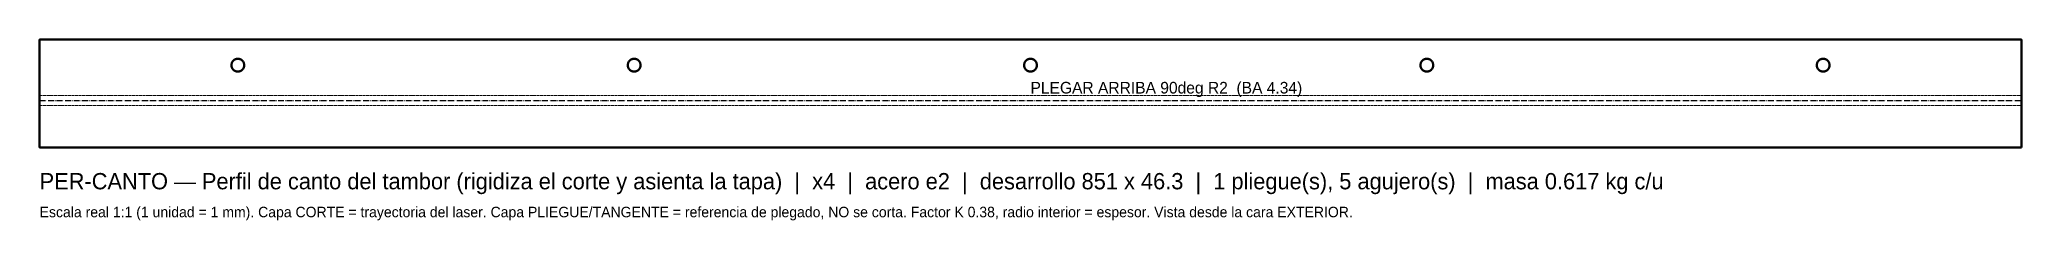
# Model space of a CAD drawing. Header units: millimetres. Extents: x 0 to 851, y -50 to 28.
import ezdxf

# ---------------------------------------------------------------- set-up
doc = ezdxf.new("R2010")
doc.units = ezdxf.units.MM
doc.linetypes.add('DASHDOT', pattern=[3.556, 2.54, -0.508, 0, -0.508])
doc.linetypes.add('DASHED', pattern=[1.524, 1.27, -0.254])
for name, color, linetype, lineweight in [('CORTE', 1, 'CONTINUOUS', 50), ('PLIEGUE', 5, 'DASHDOT', 25), ('TANGENTE', 8, 'DASHED', 13), ('TEXTO', 7, 'CONTINUOUS', 25)]:
    doc.layers.add(name, color=color, linetype=linetype, lineweight=lineweight)

msp = doc.modelspace()

# ---------------------------------------------------------------- linework, layer by layer
at = {"layer": 'CORTE'}
for points in [[(851, -18.34), (0, -18.34), (0, 1.83), (0, 28), (851, 28), (851, 1.83), (851, -18.34)], [(87.39, 18.53), (87.23, 18.74), (87.04, 18.94), (86.84, 19.13), (86.63, 19.29), (86.4, 19.43), (86.15, 19.54), (85.9, 19.63), (85.64, 19.7), (85.37, 19.74), (85.1, 19.75), (84.83, 19.74), (84.56, 19.7), (84.3, 19.63), (84.05, 19.54), (83.8, 19.43), (83.57, 19.29), (83.36, 19.13), (83.16, 18.94), (82.97, 18.74), (82.81, 18.53), (82.67, 18.3), (82.56, 18.05), (82.47, 17.8), (82.4, 17.54), (82.36, 17.27), (82.35, 17), (82.36, 16.73), (82.4, 16.46), (82.47, 16.2), (82.56, 15.95), (82.67, 15.7), (82.81, 15.47), (82.97, 15.26), (83.16, 15.06), (83.36, 14.87), (83.57, 14.71), (83.8, 14.57), (84.05, 14.46), (84.3, 14.37), (84.56, 14.3), (84.83, 14.26), (85.1, 14.25), (85.37, 14.26), (85.64, 14.3), (85.9, 14.37), (86.15, 14.46), (86.4, 14.57), (86.63, 14.71), (86.84, 14.87), (87.04, 15.06), (87.23, 15.26), (87.39, 15.47), (87.53, 15.7), (87.64, 15.95), (87.73, 16.2), (87.8, 16.46), (87.84, 16.73), (87.85, 17), (87.84, 17.27), (87.8, 17.54), (87.73, 17.8), (87.64, 18.05), (87.53, 18.3), (87.39, 18.53)], [(257.73, 18.3), (257.59, 18.53), (257.43, 18.74), (257.24, 18.94), (257.04, 19.13), (256.83, 19.29), (256.6, 19.43), (256.35, 19.54), (256.1, 19.63), (255.84, 19.7), (255.57, 19.74), (255.3, 19.75), (255.03, 19.74), (254.76, 19.7), (254.5, 19.63), (254.25, 19.54), (254, 19.43), (253.77, 19.29), (253.56, 19.13), (253.36, 18.94), (253.17, 18.74), (253.01, 18.53), (252.87, 18.3), (252.76, 18.05), (252.67, 17.8), (252.6, 17.54), (252.56, 17.27), (252.55, 17), (252.56, 16.73), (252.6, 16.46), (252.67, 16.2), (252.76, 15.95), (252.87, 15.7), (253.01, 15.47), (253.17, 15.26), (253.36, 15.06), (253.56, 14.87), (253.77, 14.71), (254, 14.57), (254.25, 14.46), (254.5, 14.37), (254.76, 14.3), (255.03, 14.26), (255.3, 14.25), (255.57, 14.26), (255.84, 14.3), (256.1, 14.37), (256.35, 14.46), (256.6, 14.57), (256.83, 14.71), (257.04, 14.87), (257.24, 15.06), (257.43, 15.26), (257.59, 15.47), (257.73, 15.7), (257.84, 15.95), (257.93, 16.2), (258, 16.46), (258.04, 16.73), (258.05, 17), (258.04, 17.27), (258, 17.54), (257.93, 17.8), (257.84, 18.05), (257.73, 18.3)], [(428.04, 18.05), (427.93, 18.3), (427.79, 18.53), (427.63, 18.74), (427.44, 18.94), (427.24, 19.13), (427.03, 19.29), (426.8, 19.43), (426.55, 19.54), (426.3, 19.63), (426.04, 19.7), (425.77, 19.74), (425.5, 19.75), (425.23, 19.74), (424.96, 19.7), (424.7, 19.63), (424.45, 19.54), (424.2, 19.43), (423.97, 19.29), (423.76, 19.13), (423.56, 18.94), (423.37, 18.74), (423.21, 18.53), (423.07, 18.3), (422.96, 18.05), (422.87, 17.8), (422.8, 17.54), (422.76, 17.27), (422.75, 17), (422.76, 16.73), (422.8, 16.46), (422.87, 16.2), (422.96, 15.95), (423.07, 15.7), (423.21, 15.47), (423.37, 15.26), (423.56, 15.06), (423.76, 14.87), (423.97, 14.71), (424.2, 14.57), (424.45, 14.46), (424.7, 14.37), (424.96, 14.3), (425.23, 14.26), (425.5, 14.25), (425.77, 14.26), (426.04, 14.3), (426.3, 14.37), (426.55, 14.46), (426.8, 14.57), (427.03, 14.71), (427.24, 14.87), (427.44, 15.06), (427.63, 15.26), (427.79, 15.47), (427.93, 15.7), (428.04, 15.95), (428.13, 16.2), (428.2, 16.46), (428.24, 16.73), (428.25, 17), (428.24, 17.27), (428.2, 17.54), (428.13, 17.8), (428.04, 18.05)], [(598.33, 17.8), (598.24, 18.05), (598.13, 18.3), (597.99, 18.53), (597.83, 18.74), (597.64, 18.94), (597.44, 19.13), (597.23, 19.29), (597, 19.43), (596.75, 19.54), (596.5, 19.63), (596.24, 19.7), (595.97, 19.74), (595.7, 19.75), (595.43, 19.74), (595.16, 19.7), (594.9, 19.63), (594.65, 19.54), (594.4, 19.43), (594.17, 19.29), (593.96, 19.13), (593.76, 18.94), (593.57, 18.74), (593.41, 18.53), (593.27, 18.3), (593.16, 18.05), (593.07, 17.8), (593, 17.54), (592.96, 17.27), (592.95, 17), (592.96, 16.73), (593, 16.46), (593.07, 16.2), (593.16, 15.95), (593.27, 15.7), (593.41, 15.47), (593.57, 15.26), (593.76, 15.06), (593.96, 14.87), (594.17, 14.71), (594.4, 14.57), (594.65, 14.46), (594.9, 14.37), (595.16, 14.3), (595.43, 14.26), (595.7, 14.25), (595.97, 14.26), (596.24, 14.3), (596.5, 14.37), (596.75, 14.46), (597, 14.57), (597.23, 14.71), (597.44, 14.87), (597.64, 15.06), (597.83, 15.26), (597.99, 15.47), (598.13, 15.7), (598.24, 15.95), (598.33, 16.2), (598.4, 16.46), (598.44, 16.73), (598.45, 17), (598.44, 17.27), (598.4, 17.54), (598.33, 17.8)], [(768.6, 17.54), (768.53, 17.8), (768.44, 18.05), (768.33, 18.3), (768.19, 18.53), (768.03, 18.74), (767.84, 18.94), (767.64, 19.13), (767.43, 19.29), (767.2, 19.43), (766.95, 19.54), (766.7, 19.63), (766.44, 19.7), (766.17, 19.74), (765.9, 19.75), (765.63, 19.74), (765.36, 19.7), (765.1, 19.63), (764.85, 19.54), (764.6, 19.43), (764.37, 19.29), (764.16, 19.13), (763.96, 18.94), (763.77, 18.74), (763.61, 18.53), (763.47, 18.3), (763.36, 18.05), (763.27, 17.8), (763.2, 17.54), (763.16, 17.27), (763.15, 17), (763.16, 16.73), (763.2, 16.46), (763.27, 16.2), (763.36, 15.95), (763.47, 15.7), (763.61, 15.47), (763.77, 15.26), (763.96, 15.06), (764.16, 14.87), (764.37, 14.71), (764.6, 14.57), (764.85, 14.46), (765.1, 14.37), (765.36, 14.3), (765.63, 14.26), (765.9, 14.25), (766.17, 14.26), (766.44, 14.3), (766.7, 14.37), (766.95, 14.46), (767.2, 14.57), (767.43, 14.71), (767.64, 14.87), (767.84, 15.06), (768.03, 15.26), (768.19, 15.47), (768.33, 15.7), (768.44, 15.95), (768.53, 16.2), (768.6, 16.46), (768.64, 16.73), (768.65, 17), (768.64, 17.27), (768.6, 17.54)]]:
    msp.add_lwpolyline(points, close=True, dxfattribs=at)
at = {"layer": 'PLIEGUE'}
msp.add_line((0, 1.83), (851, 1.83), dxfattribs=at)
at = {"layer": 'TANGENTE'}
for p, q in [((0, 4), (851, 4)), ((0, -0.34), (851, -0.34))]:
    msp.add_line(p, q, dxfattribs=at)

# ---------------------------------------------------------------- texts
at = {"layer": 'TEXTO'}
for s, height, p in [('PLEGAR ARRIBA 90deg R2  (BA 4.34)', 5, (425.5, 4.83)), ('PER-CANTO — Perfil de canto del tambor (rigidiza el corte y asienta la tapa)  |  x4  |  acero e2  |  desarrollo 851 x 46.3  |  1 pliegue(s), 5 agujero(s)  |  masa 0.617 kg c/u', 7, (0, -36.34)), ('Escala real 1:1 (1 unidad = 1 mm). Capa CORTE = trayectoria del laser. Capa PLIEGUE/TANGENTE = referencia de plegado, NO se corta. Factor K 0.38, radio interior = espesor. Vista desde la cara EXTERIOR.', 4.5, (0, -48.34))]:
    msp.add_text(s, height=height, dxfattribs=at).set_placement(p)

doc.saveas('drawing.dxf')
